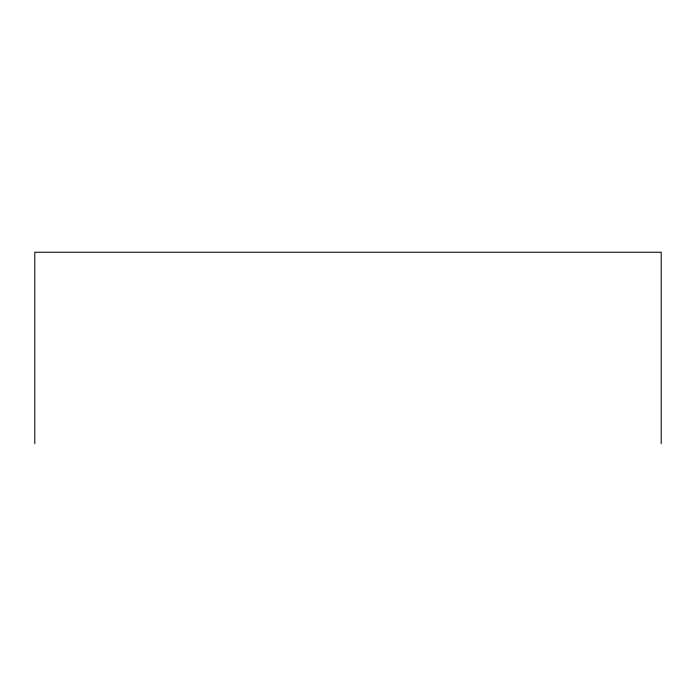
<?xml version="1.0" encoding="UTF-8"?>
<svg xmlns="http://www.w3.org/2000/svg" width="696" height="696" viewBox="0 0 696 696"><rect width="100%" height="100%" fill="white"/><g stroke="black" fill="none" stroke-linecap="round" stroke-linejoin="round"><path stroke-width="1.04" d="M661.2 443.77L661.2 252.23L34.8 252.23L34.8 443.77"/></g></svg>
